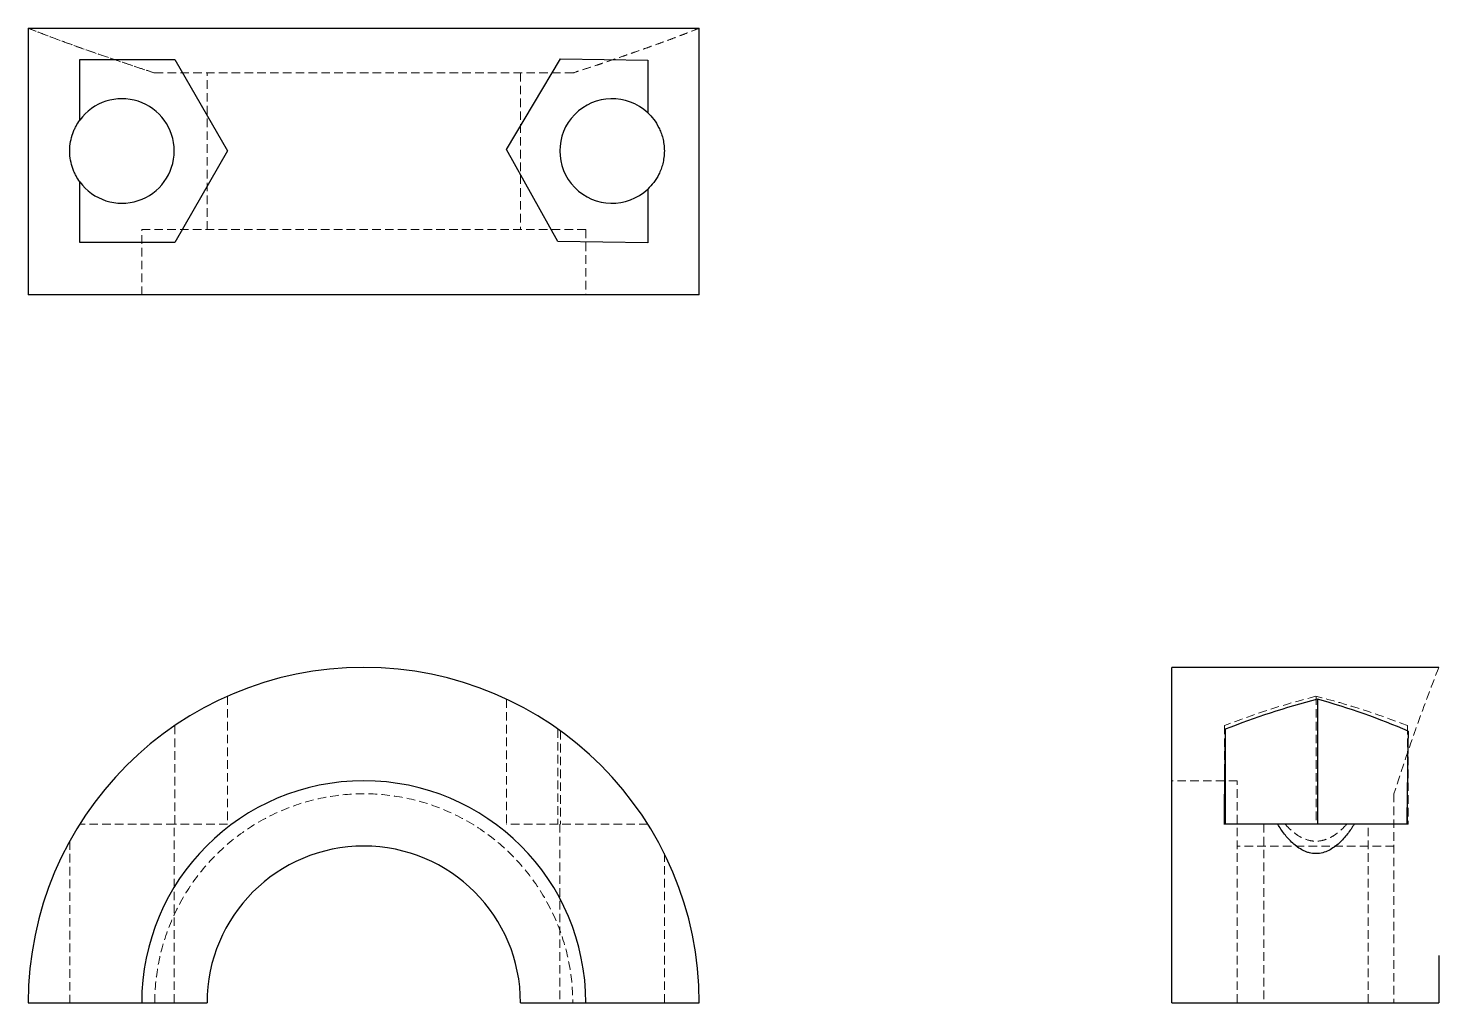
# Model space of a CAD drawing. Header units: millimetres. Extents: x 33 to 243, y 33 to 178.
import ezdxf

# ---------------------------------------------------------------- set-up
doc = ezdxf.new("R2010")
doc.units = ezdxf.units.MM
doc.linetypes.add('HIDDEN', pattern=[1.905, 1.27, -0.635])

msp = doc.modelspace()

# ---------------------------------------------------------------- linework, layer by layer
at = {"color": 7, "linetype": 'Continuous', "lineweight": 25}
for p, q in [((33.12, 177.8), (33.12, 177.8)), ((33.12, 177.8), (33.12, 138.13)), ((132.88, 138.13), (132.88, 177.8)), ((40.79, 173.13), (54.9, 173.14)), ((40.79, 164.12), (40.79, 173.13)), ((54.9, 173.14), (62.76, 159.55)), ((104.22, 159.76), (112.25, 173.24)), ((112.25, 173.24), (125.21, 173.06)), ((125.21, 173.06), (125.21, 165.22)), ((62.76, 159.55), (54.91, 145.95)), ((111.87, 146.06), (104.22, 159.76)), ((40.79, 145.94), (40.79, 154.95)), ((125.21, 153.86), (125.21, 145.87)), ((54.91, 145.95), (40.79, 145.94)), ((125.21, 145.87), (111.87, 146.06)), ((132.88, 138.13), (33.12, 138.13)), ((242.8, 82.75), (203.13, 82.75)), ((203.13, 32.87), (203.13, 82.75)), ((224.76, 78.01), (224.76, 59.44)), ((211.06, 73.54), (211.06, 59.44)), ((218.86, 59.44), (210.87, 59.44)), ((230.25, 59.44), (218.85, 59.44)), ((238.06, 59.44), (230.22, 59.44)), ((33.12, 32.87), (49.99, 32.87)), ((49.99, 32.87), (59.7, 32.87)), ((106.3, 32.87), (116.01, 32.87)), ((116.01, 32.87), (132.88, 32.87)), ((203.13, 32.87), (242.8, 32.87))]:
    msp.add_line(p, q, dxfattribs=at)
at = {"color": 7, "linetype": 'HIDDEN', "lineweight": 18}
for p, q in [((59.7, 147.84), (59.7, 171.14)), ((106.3, 171.14), (106.3, 147.84)), ((116.01, 147.84), (49.99, 147.84)), ((49.99, 138.13), (49.99, 147.84)), ((116.01, 147.84), (116.01, 138.13)), ((62.76, 78.45), (62.76, 59.44)), ((104.22, 78.01), (104.22, 59.44)), ((224.55, 78.45), (224.55, 59.44)), ((54.9, 74.08), (54.9, 59.44)), ((54.91, 74.09), (54.91, 59.44)), ((111.87, 73.54), (111.87, 59.44)), ((210.95, 74.09), (210.95, 59.44)), ((238.14, 74.08), (238.14, 59.44)), ((112.25, 73.27), (112.25, 59.44)), ((238.24, 73.27), (238.24, 59.44)), ((212.84, 65.88), (203.13, 65.88)), ((212.84, 32.87), (212.84, 65.88)), ((54.91, 59.44), (40.79, 59.44)), ((54.83, 32.87), (54.83, 59.44)), ((62.76, 59.44), (54.91, 59.44)), ((111.87, 59.44), (104.22, 59.44)), ((125.21, 59.44), (111.87, 59.44)), ((112.14, 59.44), (112.14, 32.87)), ((216.77, 59.44), (216.77, 32.87)), ((232.31, 32.87), (232.31, 59.44)), ((238.24, 59.44), (238.06, 59.44)), ((39.29, 56.9), (39.29, 32.87)), ((127.68, 32.87), (127.68, 55.05)), ((236.14, 56.17), (212.84, 56.17)), ((212.84, 32.87), (236.14, 32.87)), ((236.14, 32.87), (212.84, 32.87)), ((242.8, 32.87), (242.8, 32.89))]:
    msp.add_line(p, q, dxfattribs=at)
at = {"color": 7, "linetype": 'HIDDEN', "lineweight": 18, "flags": 128}
for points in [[(210.95, 74.09), (210.95, 72.76), (210.95, 71.36), (210.95, 69.87), (210.95, 68.3), (210.95, 66.67), (210.95, 64.96), (210.95, 63.18), (210.94, 61.34), (210.94, 59.44)], [(238.13, 59.44), (238.13, 61.34), (238.13, 63.18), (238.13, 64.95), (238.13, 66.66), (238.13, 68.3), (238.13, 69.86), (238.13, 71.35), (238.14, 72.75), (238.14, 74.08)]]:
    msp.add_lwpolyline(points, dxfattribs=at)
at = {"color": 7, "linetype": 'Continuous', "lineweight": 25}
for centre, radius, start, end in [((47.06, 159.54), 7.77, 216.1779, 143.8221), ((119.91, 159.54), 7.77, 46.9742, 313.0258), ((83, 32.87), 49.88, 0, 180), ((83, 32.87), 33.01, 0, 180), ((83, 32.87), 23.3, 0, 180)]:
    msp.add_arc(centre, radius, start, end, dxfattribs=at)
at = {"color": 7, "linetype": 'HIDDEN', "lineweight": 18}
for centre, major_axis, ratio, start_param, end_param in [((259.65, 32.87), (86.49, 0), 0.576692, 1.988713, 2.168871), ((189.52, 32.87), (86.3, 0), 0.578009, 0.972396, 1.15288)]:
    msp.add_ellipse(centre, major_axis=major_axis, ratio=ratio, start_param=start_param, end_param=end_param, dxfattribs=at)
at = {"color": 7, "linetype": 'Continuous', "lineweight": 25}
for centre, major_axis, ratio, start_param, end_param in [((262.73, 32.87), (89.27, 0), 0.55873, 2.010124, 2.188064), ((189.18, 32.87), (83.65, 0), 0.596275, 0.944089, 1.131469), ((211.47, 32.87), (0, 49.88), 0.014078, 0.617267, 1.008829), ((238.65, 32.87), (0, 49.88), 0.014078, 0.626707, 1.008829)]:
    msp.add_ellipse(centre, major_axis=major_axis, ratio=ratio, start_param=start_param, end_param=end_param, dxfattribs=at)
for points, knots in [([(33.12, 177.8), (33.12, 177.8), (33.12, 177.8), (33.17, 177.8), (33.35, 177.8), (33.86, 177.8), (34.94, 177.8), (36.73, 177.79), (39.16, 177.79), (41.85, 177.79), (44.71, 177.79), (48.59, 177.79), (53.85, 177.79), (60.82, 177.79), (68.18, 177.79), (75.62, 177.79), (83.61, 177.79), (92.29, 177.79), (101.58, 177.79), (110.53, 177.79), (116.92, 177.79), (121.24, 177.79), (124.08, 177.79), (126.81, 177.79), (128.58, 177.79), (129.63, 177.79), (130.13, 177.8), (130.59, 177.8), (131, 177.8), (131.37, 177.8), (131.7, 177.8), (131.98, 177.8), (132.23, 177.8), (132.43, 177.8), (132.6, 177.8), (132.73, 177.8), (132.82, 177.8), (132.87, 177.8), (132.88, 177.8), (132.88, 177.8)], [0, 0, 0, 0, 0.003677, 0.013797, 0.030594, 0.054436, 0.085773, 0.125057, 0.160091, 0.192776, 0.222845, 0.250108, 0.302577, 0.35441, 0.404951, 0.453644, 0.500054, 0.558052, 0.619664, 0.683995, 0.749853, 0.776322, 0.806132, 0.83909, 0.874903, 0.884299, 0.893637, 0.902912, 0.912121, 0.921262, 0.93033, 0.939325, 0.948242, 0.95708, 0.965836, 0.974507, 0.983093, 0.991591, 1, 1, 1, 1]), ([(40.79, 154.95), (40.59, 155.23), (40.4, 155.53), (40.14, 156.02), (40.05, 156.19), (39.89, 156.54), (39.82, 156.73), (39.61, 157.3), (39.5, 157.71), (39.34, 158.6), (39.29, 159.06), (39.29, 160.02), (39.34, 160.48), (39.5, 161.37), (39.61, 161.78), (39.82, 162.35), (39.89, 162.54), (40.05, 162.89), (40.14, 163.06), (40.4, 163.55), (40.59, 163.85), (40.79, 164.12)], [0, 0, 0, 0, 0.125, 0.125, 0.1875, 0.1875, 0.25, 0.25, 0.375, 0.375, 0.5, 0.5, 0.625, 0.625, 0.75, 0.75, 0.8125, 0.8125, 0.875, 0.875, 1, 1, 1, 1]), ([(125.21, 165.22), (125.53, 164.92), (125.82, 164.6), (126.38, 163.87), (126.63, 163.46), (126.98, 162.77), (127.08, 162.53), (127.28, 162.01), (127.37, 161.74), (127.51, 161.16), (127.57, 160.86), (127.65, 160.22), (127.68, 159.88), (127.68, 159.21), (127.66, 158.88), (127.59, 158.4), (127.57, 158.24), (127.51, 157.94), (127.48, 157.79), (127.37, 157.35), (127.28, 157.08), (127.09, 156.56), (126.98, 156.32), (126.64, 155.63), (126.38, 155.22), (125.83, 154.49), (125.53, 154.16), (125.21, 153.86)], [0, 0, 0, 0, 0.125, 0.125, 0.25, 0.25, 0.3125, 0.3125, 0.375, 0.375, 0.4375, 0.4375, 0.5, 0.5, 0.5625, 0.5625, 0.59375, 0.59375, 0.625, 0.625, 0.6875, 0.6875, 0.75, 0.75, 0.875, 0.875, 1, 1, 1, 1]), ([(230.22, 59.44), (229.92, 58.94), (229.6, 58.45), (228.87, 57.5), (228.46, 57.04), (227.77, 56.41), (227.53, 56.21), (227.01, 55.84), (226.74, 55.66), (226.16, 55.38), (225.86, 55.26), (225.22, 55.09), (224.88, 55.05), (224.21, 55.05), (223.88, 55.09), (223.4, 55.21), (223.24, 55.26), (222.94, 55.38), (222.79, 55.44), (222.35, 55.66), (222.08, 55.83), (221.56, 56.2), (221.32, 56.4), (220.63, 57.03), (220.22, 57.49), (219.49, 58.44), (219.16, 58.94), (218.86, 59.44)], [0, 0, 0, 0, 0.125, 0.125, 0.25, 0.25, 0.3125, 0.3125, 0.375, 0.375, 0.4375, 0.4375, 0.5, 0.5, 0.5625, 0.5625, 0.59375, 0.59375, 0.625, 0.625, 0.6875, 0.6875, 0.75, 0.75, 0.875, 0.875, 1, 1, 1, 1]), ([(242.8, 39.91), (242.8, 39.67), (242.8, 39.19), (242.8, 38.48), (242.8, 37.76), (242.8, 37.06), (242.8, 36.35), (242.8, 35.65), (242.8, 34.95), (242.8, 34.25), (242.8, 33.56), (242.8, 33.1), (242.8, 32.87)], [0, 0, 0, 0, 0.102343, 0.204183, 0.305511, 0.406323, 0.506611, 0.606369, 0.705593, 0.804276, 0.902413, 1, 1, 1, 1])]:
    msp.add_open_spline(points, degree=3, knots=knots, dxfattribs=at)
at = {"color": 7, "linetype": 'HIDDEN', "lineweight": 18}
for points, knots in [([(33.12, 177.8), (34.25, 177.35), (35.45, 176.88), (38.05, 175.91), (39.45, 175.39), (42.49, 174.31), (44.14, 173.74), (47.76, 172.51), (49.73, 171.85), (51.93, 171.14)], [0, 0, 0, 0, 0.25, 0.25, 0.5, 0.5, 0.75, 0.75, 1, 1, 1, 1]), ([(51.93, 171.14), (51.23, 171.37), (49.77, 171.84), (47.53, 172.59), (45.19, 173.38), (42.78, 174.21), (40.34, 175.07), (37.91, 175.96), (35.5, 176.86), (33.91, 177.49), (33.12, 177.8)], [0, 0, 0, 0, 0.111147, 0.230168, 0.354795, 0.48298, 0.61294, 0.743183, 0.872509, 1, 1, 1, 1]), ([(132.88, 177.8), (132.46, 177.63), (131.62, 177.3), (130.35, 176.81), (129.06, 176.32), (127.77, 175.84), (126.47, 175.37), (125.16, 174.9), (123.86, 174.44), (122.56, 173.98), (121.27, 173.54), (120, 173.1), (118.75, 172.68), (117.53, 172.27), (116.34, 171.88), (115.19, 171.5), (114.44, 171.26), (114.07, 171.14)], [0, 0, 0, 0, 0.067722, 0.136065, 0.20492, 0.274154, 0.343612, 0.413118, 0.482471, 0.551445, 0.619792, 0.687239, 0.753492, 0.818236, 0.881137, 0.941845, 1, 1, 1, 1]), ([(51.93, 171.14), (51.93, 171.14), (52.09, 171.14), (52.8, 171.14), (53.35, 171.14), (54.86, 171.14), (55.83, 171.14), (58.15, 171.14), (59.51, 171.14), (62.54, 171.14), (64.21, 171.14), (67.77, 171.14), (69.65, 171.14), (73.47, 171.14), (75.42, 171.14), (79.27, 171.14), (81.17, 171.14), (84.83, 171.14), (86.73, 171.14), (90.58, 171.14), (92.53, 171.14), (96.35, 171.14), (98.23, 171.14), (101.79, 171.14), (103.46, 171.14), (106.49, 171.14), (107.85, 171.14), (110.17, 171.14), (111.14, 171.14), (112.65, 171.14), (113.2, 171.14), (113.91, 171.14), (114.07, 171.14), (114.07, 171.14)], [0, 0, 0, 0, 0.0625, 0.0625, 0.125, 0.125, 0.1875, 0.1875, 0.25, 0.25, 0.3125, 0.3125, 0.375, 0.375, 0.4375, 0.4375, 0.5, 0.5, 0.5625, 0.5625, 0.625, 0.625, 0.6875, 0.6875, 0.75, 0.75, 0.8125, 0.8125, 0.875, 0.875, 0.9375, 0.9375, 1, 1, 1, 1]), ([(242.79, 82.74), (241.8, 80.16), (239.42, 73.96), (237.35, 67.64), (236.14, 63.95)], [0, 0, 0, 0, 0.416452, 1, 1, 1, 1]), ([(51.93, 32.87), (51.93, 34.7), (52.09, 36.6), (52.8, 40.44), (53.35, 42.39), (54.86, 46.22), (55.83, 48.1), (58.15, 51.65), (59.51, 53.33), (62.54, 56.36), (64.21, 57.72), (67.77, 60.05), (69.65, 61.01), (73.47, 62.53), (75.42, 63.08), (79.27, 63.79), (81.17, 63.95), (84.83, 63.95), (86.73, 63.79), (90.58, 63.08), (92.53, 62.53), (96.35, 61.01), (98.23, 60.05), (101.79, 57.72), (103.46, 56.36), (106.49, 53.33), (107.85, 51.65), (110.17, 48.1), (111.14, 46.22), (112.65, 42.39), (113.2, 40.44), (113.91, 36.6), (114.07, 34.7), (114.07, 32.87)], [0, 0, 0, 0, 0.0625, 0.0625, 0.125, 0.125, 0.1875, 0.1875, 0.25, 0.25, 0.3125, 0.3125, 0.375, 0.375, 0.4375, 0.4375, 0.5, 0.5, 0.5625, 0.5625, 0.625, 0.625, 0.6875, 0.6875, 0.75, 0.75, 0.8125, 0.8125, 0.875, 0.875, 0.9375, 0.9375, 1, 1, 1, 1]), ([(236.14, 63.93), (236.14, 63.94), (236.14, 63.96), (236.14, 63.78), (236.14, 63.38), (236.14, 62.76), (236.14, 61.92), (236.14, 60.87), (236.14, 59.63), (236.14, 58.21), (236.14, 56.59), (236.14, 54.79), (236.14, 52.87), (236.14, 50.8), (236.14, 48.58), (236.14, 46.25), (236.14, 43.85), (236.14, 41.37), (236.14, 38.81), (236.14, 35.96), (236.14, 33.97), (236.14, 32.87)], [0, 0, 0, 0, 0.018811, 0.073261, 0.126173, 0.179086, 0.233535, 0.287985, 0.340897, 0.39381, 0.448259, 0.502709, 0.555621, 0.608533, 0.662983, 0.717433, 0.770345, 0.823257, 0.877707, 0.932156, 1, 1, 1, 1]), ([(219.95, 59.44), (220.23, 59.12), (220.53, 58.81), (221.02, 58.37), (221.19, 58.23), (221.54, 57.96), (221.73, 57.83), (222.3, 57.47), (222.71, 57.27), (223.6, 56.98), (224.06, 56.9), (225.02, 56.9), (225.48, 56.98), (226.37, 57.27), (226.78, 57.47), (227.35, 57.83), (227.54, 57.96), (227.89, 58.23), (228.06, 58.37), (228.55, 58.81), (228.85, 59.12), (229.12, 59.44)], [0, 0, 0, 0, 0.125, 0.125, 0.1875, 0.1875, 0.25, 0.25, 0.375, 0.375, 0.5, 0.5, 0.625, 0.625, 0.75, 0.75, 0.8125, 0.8125, 0.875, 0.875, 1, 1, 1, 1])]:
    msp.add_open_spline(points, degree=3, knots=knots, dxfattribs=at)

doc.saveas('drawing.dxf')
